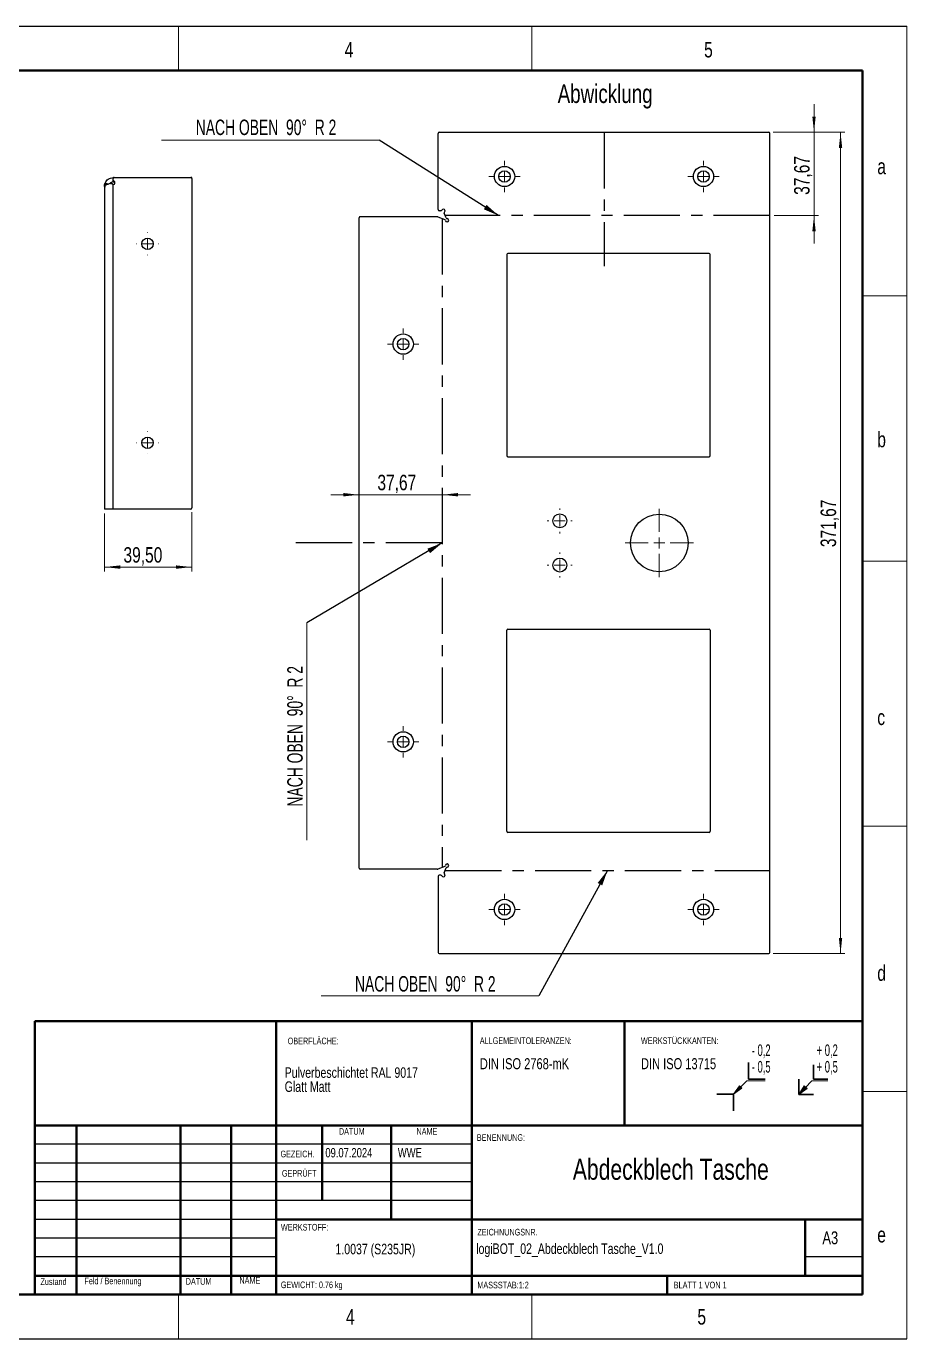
# Model space of a CAD drawing. Header units: millimetres. Extents: x 0 to 420, y 0 to 297.
# Drawn here: x 220.8 to 420, y 0 to 297 of the extents above; entities that cross this region are included whole.
import ezdxf

# ---------------------------------------------------------------- set-up
doc = ezdxf.new("R2010")
doc.units = ezdxf.units.MM
doc.header["$PDSIZE"] = -1
doc.linetypes.add('CENTERX2', pattern=[20.32, 12.7, -2.54, 2.54, -2.54])
doc.styles.add('SLDTEXTSTYLE0', font='TXT', dxfattribs={"width": 0.605})
doc.styles.add('SLDTEXTSTYLE1', font='TXT', dxfattribs={"width": 0.75})
doc.styles.add('SLDTEXTSTYLE2', font='TXT', dxfattribs={"width": 0.692308})
doc.styles.add('SLDTEXTSTYLE3', font='TXT', dxfattribs={"width": 0.671053})
doc.dimstyles.new('SLDDIMSTYLE0', dxfattribs={"dimtxt": 3.5, "dimasz": 3.556, "dimexe": 0, "dimexo": 0.0625, "dimgap": 0.875, "dimtad": 1, "dimlfac": 2, "dimrnd": 1e-09, "dimzin": 12, "dimdsep": 46, "dimtxsty": 'SLDTEXTSTYLE1', "dimsah": 1, "dimcen": 0.09, "dimadec": 0, "dimazin": 3, "dimtfac": 1, "dimtofl": 0, "dimtmove": 0, "dimatfit": 3, "dimfxl": 1, "dimfrac": 2, "dimtolj": 1, "dimtzin": 12, "dimarcsym": 0})
doc.dimstyles.new('SLDDIMSTYLE1', dxfattribs={"dimtxt": 0.18, "dimasz": 3.556, "dimexe": 0, "dimexo": 0.0625, "dimgap": 0, "dimtad": 0, "dimtih": 1, "dimtoh": 1, "dimdec": 0, "dimrnd": 1e-09, "dimzin": 0, "dimdsep": 46, "dimtxsty": 'Standard', "dimsah": 1, "dimcen": 0.09, "dimadec": 0, "dimazin": 0, "dimtfac": 3.556, "dimtdec": 0, "dimtofl": 0, "dimtmove": 0, "dimatfit": 3, "dimfxl": 1, "dimfrac": 2, "dimtolj": 1, "dimtzin": 0, "dimarcsym": 0})
doc.dimstyles.new('SLDDIMSTYLE2', dxfattribs={"dimtxt": 3.5, "dimasz": 3.556, "dimexe": 0, "dimexo": 0.0625, "dimgap": 0.875, "dimtad": 1, "dimlfac": 2, "dimrnd": 1e-09, "dimzin": 12, "dimdsep": 46, "dimtxsty": 'SLDTEXTSTYLE1', "dimsah": 1, "dimcen": 0.09, "dimadec": 0, "dimazin": 3, "dimtfac": 1, "dimtmove": 0, "dimatfit": 0, "dimfxl": 1, "dimfrac": 2, "dimtolj": 1, "dimtzin": 12, "dimarcsym": 0})

# ---------------------------------------------------------------- blocks, each defined once
blk = doc.blocks.new('SW_NOTE_0')
at = {"color": 0, "linetype": 'Continuous', "lineweight": 0, "insert": (0, 4.51), "char_height": 3.5, "attachment_point": 1, "style": 'SLDTEXTSTYLE0'}
blk.add_mtext('+ 0,5', dxfattribs=at)
blk = doc.blocks.new('SW_NOTE_0_1')
at = {"color": 0, "linetype": 'Continuous', "lineweight": 0, "insert": (0, 4.51), "char_height": 3.5, "attachment_point": 1, "style": 'SLDTEXTSTYLE0'}
blk.add_mtext('+ 0,2', dxfattribs=at)
blk = doc.blocks.new('SW_NOTE_0_2')
at = {"color": 0, "linetype": 'Continuous', "lineweight": 0, "insert": (0, 4.51), "char_height": 3.5, "attachment_point": 1, "style": 'SLDTEXTSTYLE0'}
blk.add_mtext('- 0,2', dxfattribs=at)
blk = doc.blocks.new('SW_NOTE_0_3')
at = {"color": 0, "linetype": 'Continuous', "lineweight": 0, "insert": (0, 4.51), "char_height": 3.5, "attachment_point": 1, "style": 'SLDTEXTSTYLE0'}
blk.add_mtext('- 0,5', dxfattribs=at)
blk = doc.blocks.new('Block3')
at = {"linetype": 'Continuous'}
for points in [[(735.45, 277.8), (737.92, 279.57), (737.22, 280.27)], [(755.16, 277.71), (757.62, 279.47), (756.78, 280.26)]]:
    blk.add_hatch(color=7, dxfattribs=at).paths.add_polyline_path(points, flags=0)
at = {"color": 7, "linetype": 'Continuous', "lineweight": 35}
for p, q in [((739.95, 287.3), (739.95, 282.3)), ((759.52, 286.66), (759.52, 282.3)), ((739.95, 282.3), (744.95, 282.3)), ((755.16, 277.71), (755.16, 282.3)), ((759.52, 282.3), (763.89, 282.3)), ((730.45, 277.8), (735.45, 277.8)), ((735.45, 277.8), (735.45, 272.8)), ((759.52, 277.71), (755.16, 277.71))]:
    blk.add_line(p, q, dxfattribs=at)
at = {"color": 7, "linetype": 'Continuous', "lineweight": 18}
for p, q in [((735.45, 277.8), (739.45, 281.8)), ((739.45, 281.8), (744.95, 281.8)), ((755.16, 277.71), (759.02, 281.8)), ((759.02, 281.8), (763.89, 281.8)), ((735.45, 277.8), (737.22, 280.27)), ((735.45, 277.8), (737.92, 279.57)), ((737.22, 280.27), (737.92, 279.57)), ((755.16, 277.71), (756.78, 280.26)), ((755.16, 277.71), (757.62, 279.47)), ((756.78, 280.26), (757.62, 279.47))]:
    blk.add_line(p, q, dxfattribs=at)
at = {"color": 7, "linetype": 'Continuous', "lineweight": 0}
for p in [(737.57, 279.92), (757.2, 279.87)]:
    blk.add_point(p, dxfattribs=at)
for name, p in [('SW_NOTE_0_2', (740.95, 288.28)), ('SW_NOTE_0_1', (760.52, 288.29)), ('SW_NOTE_0_3', (740.95, 283.28)), ('SW_NOTE_0', (760.52, 283.29))]:
    blk.add_blockref(name, p, dxfattribs=at)
blk = doc.blocks.new('SW_NOTE_0_4')
at = {"color": 0, "linetype": 'Continuous', "lineweight": 0, "attachment_point": 1, "style": 'SLDTEXTSTYLE1'}
for s, insert, char_height in [('ALLGEMEINTOLERANZEN:', (0, 1.93), 1.5), ('DIN ISO 2768-mK', (0, -2.78), 2.5)]:
    blk.add_mtext(s, dxfattribs=dict(at, insert=insert, char_height=char_height))
blk = doc.blocks.new('SW_NOTE_0_5')
at = {"color": 0, "linetype": 'Continuous', "lineweight": 0, "attachment_point": 1, "style": 'SLDTEXTSTYLE1'}
for s, insert, char_height in [('WERKSTÜCKKANTEN:', (0, 1.93), 1.5), ('DIN ISO 13715', (0, -2.78), 2.5)]:
    blk.add_mtext(s, dxfattribs=dict(at, insert=insert, char_height=char_height))
blk = doc.blocks.new('SW_NOTE_0_6')
at = {"color": 0, "linetype": 'Continuous', "lineweight": 0, "attachment_point": 1, "style": 'SLDTEXTSTYLE1'}
for s, insert, char_height in [('Pulverbeschichtet RAL 9017', (0, 3.07), 2.3813), ('Glatt Matt', (0, -0.11), 2.381)]:
    blk.add_mtext(s, dxfattribs=dict(at, insert=insert, char_height=char_height))
blk = doc.blocks.new('_D_3')
at = {"color": 7, "linetype": 'Continuous', "lineweight": 0}
for p, q in [((238.5, 186.76), (238.5, 173.62)), ((258.25, 187.01), (258.25, 173.62)), ((238.5, 174.62), (258.25, 174.62))]:
    blk.add_line(p, q, dxfattribs=at)
at = {"color": 7, "linetype": 'Continuous', "lineweight": 18}
for points in [[(238.5, 174.62), (242.06, 174.24), (242.06, 175)], [(258.25, 174.62), (254.7, 175), (254.7, 174.24)]]:
    blk.add_solid(points, dxfattribs=at)
at = {"color": 7, "linetype": 'Continuous', "lineweight": 18, "insert": (242.81, 179.13), "char_height": 3.5, "attachment_point": 1, "style": 'SLDTEXTSTYLE1'}
blk.add_mtext('39,50', dxfattribs=at)
blk = doc.blocks.new('SW_CENTERMARKSYMBOL_4')
at = {"color": 0, "linetype": 'Continuous', "lineweight": 18}
for p, q in [((-2.5, 0), (-2.545, 0)), ((0, 0), (-1.25, 0)), ((0, 2.5), (0, 2.545)), ((0, 0), (0, 1.25)), ((0, 0), (0, -1.25)), ((0, 0), (1.25, 0)), ((2.5, 0), (2.545, 0)), ((0, -2.5), (0, -2.545))]:
    blk.add_line(p, q, dxfattribs=at)
blk = doc.blocks.new('SW_CENTERMARKSYMBOL_5')
at = {"color": 0, "linetype": 'Continuous', "lineweight": 18}
for p, q in [((-2.5, 0), (-2.545, 0)), ((0, 0), (-1.25, 0)), ((0, 2.5), (0, 2.545)), ((0, 0), (0, 1.25)), ((0, 0), (0, -1.25)), ((0, 0), (1.25, 0)), ((2.5, 0), (2.545, 0)), ((0, -2.5), (0, -2.545))]:
    blk.add_line(p, q, dxfattribs=at)
blk = doc.blocks.new('_D_4')
at = {"color": 7, "linetype": 'Continuous', "lineweight": 0}
for p, q in [((296.08, 190.99), (289.73, 190.99)), ((314.92, 190.99), (296.08, 190.99)), ((314.92, 190.99), (321.27, 190.99))]:
    blk.add_line(p, q, dxfattribs=at)
at = {"color": 7, "linetype": 'Continuous', "lineweight": 18}
for points in [[(296.08, 190.99), (292.53, 191.38), (292.53, 190.61)], [(314.92, 190.99), (318.47, 190.61), (318.47, 191.38)]]:
    blk.add_solid(points, dxfattribs=at)
at = {"color": 7, "linetype": 'Continuous', "lineweight": 18, "insert": (300.24, 195.51), "char_height": 3.5, "attachment_point": 1, "style": 'SLDTEXTSTYLE1'}
blk.add_mtext('37,67', dxfattribs=at)
blk = doc.blocks.new('_D_5')
at = {"color": 7, "linetype": 'Continuous', "lineweight": 0}
for p, q in [((399, 273), (399, 279.35)), ((389.75, 273), (400, 273)), ((399, 273), (399, 254.17)), ((390, 254.17), (400, 254.17)), ((399, 254.17), (399, 247.82))]:
    blk.add_line(p, q, dxfattribs=at)
at = {"color": 7, "linetype": 'Continuous', "lineweight": 18}
for points in [[(399, 273), (399.38, 276.56), (398.62, 276.56)], [(399, 254.17), (398.62, 250.61), (399.38, 250.61)]]:
    blk.add_solid(points, dxfattribs=at)
at = {"color": 7, "linetype": 'Continuous', "lineweight": 18, "insert": (394.49, 258.84), "char_height": 3.5, "attachment_point": 1, "rotation": 90, "style": 'SLDTEXTSTYLE1'}
blk.add_mtext('37,67', dxfattribs=at)
blk = doc.blocks.new('_D_6')
at = {"color": 7, "linetype": 'Continuous', "lineweight": 0}
for p, q in [((389.75, 273), (406, 273)), ((405, 273), (405, 87.16)), ((389.75, 87.16), (406, 87.16))]:
    blk.add_line(p, q, dxfattribs=at)
at = {"color": 7, "linetype": 'Continuous', "lineweight": 18}
for points in [[(405, 273), (404.62, 269.44), (405.38, 269.44)], [(405, 87.16), (405.38, 90.72), (404.62, 90.72)]]:
    blk.add_solid(points, dxfattribs=at)
at = {"color": 7, "linetype": 'Continuous', "lineweight": 18, "insert": (400.49, 179.14), "char_height": 3.5, "attachment_point": 1, "rotation": 90, "style": 'SLDTEXTSTYLE1'}
blk.add_mtext('371,67', dxfattribs=at)
blk = doc.blocks.new('SW_NOTE_0_7')
at = {"color": 0, "linetype": 'Continuous', "lineweight": 0}
blk.add_line((-49.22, 0), (0, 0), dxfattribs=at)
at = {"color": 0, "linetype": 'Continuous', "lineweight": 0, "insert": (-25.65, 4.47), "char_height": 3.5, "attachment_point": 2, "style": 'SLDTEXTSTYLE3'}
blk.add_mtext('NACH OBEN  90°  R 2', dxfattribs=at)
blk = doc.blocks.new('SW_NOTE_0_8')
at = {"color": 0, "linetype": 'Continuous', "lineweight": 0}
blk.add_line((0, -49.22), (0, 0), dxfattribs=at)
at = {"color": 0, "linetype": 'Continuous', "lineweight": 0, "insert": (-4.45, -25.69), "char_height": 3.5, "attachment_point": 2, "rotation": 90, "style": 'SLDTEXTSTYLE3'}
blk.add_mtext('NACH OBEN  90°  R 2', dxfattribs=at)
blk = doc.blocks.new('SW_NOTE_0_9')
at = {"color": 0, "linetype": 'Continuous', "lineweight": 0}
blk.add_line((-49.22, 0), (0, 0), dxfattribs=at)
at = {"color": 0, "linetype": 'Continuous', "lineweight": 0, "insert": (-25.61, 4.62), "char_height": 3.5, "attachment_point": 2, "style": 'SLDTEXTSTYLE3'}
blk.add_mtext('NACH OBEN  90°  R 2', dxfattribs=at)
blk = doc.blocks.new('SW_CENTERMARKSYMBOL_6')
at = {"color": 0, "linetype": 'Continuous', "lineweight": 18}
for p, q in [((0, 2.5), (0, 7.75)), ((-2.5, 0), (-7.75, 0)), ((0, 0), (-1.25, 0)), ((0, 0), (0, 1.25)), ((0, 0), (0, -1.25)), ((0, 0), (1.25, 0)), ((2.5, 0), (7.75, 0)), ((0, -2.5), (0, -7.75))]:
    blk.add_line(p, q, dxfattribs=at)
blk = doc.blocks.new('SW_CENTERMARKSYMBOL_7')
at = {"color": 0, "linetype": 'Continuous', "lineweight": 18}
for p, q in [((-2.5, 0), (-2.825, 0)), ((0, 0), (-1.25, 0)), ((0, 2.5), (0, 2.825)), ((0, 0), (0, 1.25)), ((0, 0), (0, -1.25)), ((0, 0), (1.25, 0)), ((2.5, 0), (2.825, 0)), ((0, -2.5), (0, -2.825))]:
    blk.add_line(p, q, dxfattribs=at)
blk = doc.blocks.new('SW_CENTERMARKSYMBOL_8')
at = {"color": 0, "linetype": 'Continuous', "lineweight": 18}
for p, q in [((-2.5, 0), (-2.825, 0)), ((0, 0), (-1.25, 0)), ((0, 2.5), (0, 2.825)), ((0, 0), (0, 1.25)), ((0, 0), (0, -1.25)), ((0, 0), (1.25, 0)), ((2.5, 0), (2.825, 0)), ((0, -2.5), (0, -2.825))]:
    blk.add_line(p, q, dxfattribs=at)
blk = doc.blocks.new('SW_CENTERMARKSYMBOL_9')
at = {"color": 0, "linetype": 'Continuous', "lineweight": 18}
for p, q in [((0, 2.5), (0, 3.545)), ((-2.5, 0), (-3.545, 0)), ((0, 0), (-1.25, 0)), ((0, 0), (0, 1.25)), ((0, 0), (0, -1.25)), ((0, 0), (1.25, 0)), ((2.5, 0), (3.545, 0)), ((0, -2.5), (0, -3.545))]:
    blk.add_line(p, q, dxfattribs=at)
blk = doc.blocks.new('SW_CENTERMARKSYMBOL_10')
at = {"color": 0, "linetype": 'Continuous', "lineweight": 18}
for p, q in [((0, 2.5), (0, 3.545)), ((-2.5, 0), (-3.545, 0)), ((0, 0), (-1.25, 0)), ((0, 0), (0, 1.25)), ((0, 0), (0, -1.25)), ((0, 0), (1.25, 0)), ((2.5, 0), (3.545, 0)), ((0, -2.5), (0, -3.545))]:
    blk.add_line(p, q, dxfattribs=at)
blk = doc.blocks.new('SW_CENTERMARKSYMBOL_11')
at = {"color": 0, "linetype": 'Continuous', "lineweight": 18}
for p, q in [((0, 2.5), (0, 3.545)), ((-2.5, 0), (-3.545, 0)), ((0, 0), (-1.25, 0)), ((0, 0), (0, 1.25)), ((0, 0), (0, -1.25)), ((0, 0), (1.25, 0)), ((2.5, 0), (3.545, 0)), ((0, -2.5), (0, -3.545))]:
    blk.add_line(p, q, dxfattribs=at)
blk = doc.blocks.new('SW_CENTERMARKSYMBOL_12')
at = {"color": 0, "linetype": 'Continuous', "lineweight": 18}
for p, q in [((0, 2.5), (0, 3.545)), ((-2.5, 0), (-3.545, 0)), ((0, 0), (-1.25, 0)), ((0, 0), (0, 1.25)), ((0, 0), (0, -1.25)), ((0, 0), (1.25, 0)), ((2.5, 0), (3.545, 0)), ((0, -2.5), (0, -3.545))]:
    blk.add_line(p, q, dxfattribs=at)
blk = doc.blocks.new('SW_CENTERMARKSYMBOL_13')
at = {"color": 0, "linetype": 'Continuous', "lineweight": 18}
for p, q in [((0, 2.5), (0, 3.545)), ((-2.5, 0), (-3.545, 0)), ((0, 0), (-1.25, 0)), ((0, 0), (0, 1.25)), ((0, 0), (0, -1.25)), ((0, 0), (1.25, 0)), ((2.5, 0), (3.545, 0)), ((0, -2.5), (0, -3.545))]:
    blk.add_line(p, q, dxfattribs=at)
blk = doc.blocks.new('SW_CENTERMARKSYMBOL_14')
at = {"color": 0, "linetype": 'Continuous', "lineweight": 18}
for p, q in [((0, 2.5), (0, 3.545)), ((-2.5, 0), (-3.545, 0)), ((0, 0), (-1.25, 0)), ((0, 0), (0, 1.25)), ((0, 0), (0, -1.25)), ((0, 0), (1.25, 0)), ((2.5, 0), (3.545, 0)), ((0, -2.5), (0, -3.545))]:
    blk.add_line(p, q, dxfattribs=at)

msp = doc.modelspace()

# ---------------------------------------------------------------- linework, layer by layer
at = {"color": 7, "linetype": 'Continuous', "lineweight": 25}
for p, q in [((0.004, 296.9917), (419.9752, 296.9917)), ((314.0004, 255.5002), (314.0004, 272.7502)), ((314.2504, 273.0002), (388.7504, 273.0002)), ((389.0004, 87.4148), (389.0004, 272.7502)), ((239.3128, 261.2437), (238.6532, 261.5133)), ((240.2022, 261.3804), (239.9031, 261.3801)), ((240.4734, 261.7561), (240.4423, 262.7556)), ((240.5503, 262.7566), (240.5045, 262.7566)), ((240.5045, 262.7566), (240.5045, 262.5642)), ((240.5045, 262.1526), (240.5045, 262.5066)), ((240.5045, 262.095), (240.5045, 261.7566)), ((240.5045, 261.7566), (240.5503, 261.7566)), ((240.5503, 262.6509), (240.5503, 262.7566)), ((240.5503, 262.7566), (240.7545, 262.7566)), ((240.5503, 261.7566), (240.5503, 262.0083)), ((240.5503, 261.7566), (240.8352, 261.7566)), ((240.7545, 262.7566), (258.0045, 262.7566)), ((258.2545, 262.7566), (258.0045, 262.7566)), ((258.2545, 262.5066), (258.2545, 262.7566)), ((258.2545, 262.5066), (258.2545, 188.0066)), ((238.5045, 260.7566), (238.5045, 260.3816)), ((238.5045, 260.3816), (238.5045, 187.7566)), ((239.0642, 261.1574), (238.5777, 261.2928)), ((240.3115, 261.3175), (240.1184, 261.3175)), ((240.5045, 187.7566), (240.5045, 261.2048)), ((296.0827, 106.5093), (296.0827, 253.6558)), ((313.7869, 253.9058), (296.3327, 253.9058)), ((313.8756, 253.8895), (315.4649, 253.2859)), ((314.6044, 255.2502), (314.2504, 255.2502)), ((315.7971, 253.618), (315.3806, 254.7147)), ((329.5004, 245.3325), (329.5004, 199.8325)), ((375.2504, 245.5825), (329.7504, 245.5825)), ((375.5004, 199.8325), (375.5004, 245.3325)), ((329.7504, 199.5825), (375.2504, 199.5825)), ((240.5045, 187.7566), (238.5045, 187.7566)), ((258.0045, 187.7566), (240.5045, 187.7566)), ((329.7504, 160.5825), (375.2504, 160.5825)), ((329.5004, 114.8325), (329.5004, 160.3325)), ((375.5004, 160.3325), (375.5004, 114.8325)), ((375.2504, 114.5825), (329.7504, 114.5825)), ((313.7869, 106.2593), (296.3327, 106.2593)), ((315.4649, 106.8792), (313.8756, 106.2756)), ((314.0004, 104.6648), (314.0004, 87.4148)), ((314.6044, 104.9148), (314.2504, 104.9148)), ((315.3806, 105.4503), (315.7971, 106.547)), ((314.2504, 87.1648), (388.7504, 87.1648)), ((321.5752, 44.0237), (222.7752, 44.0237)), ((321.5752, 39.7737), (222.7752, 39.7737)), ((321.5752, 35.5237), (222.7752, 35.5237)), ((321.5752, 31.2737), (222.7752, 31.2737)), ((277.3752, 27.0237), (222.7752, 27.0237)), ((277.3752, 22.7736), (222.7752, 22.7736)), ((277.3752, 18.5237), (222.7752, 18.5237)), ((409.9752, 18.5237), (396.9752, 18.5237)), ((0.004, 0.0237), (419.9752, 0.0237))]:
    msp.add_line(p, q, dxfattribs=at)
at = {"color": 7, "linetype": 'Continuous', "lineweight": 18}
for p, q in [((255.2239, 296.9917), (255.2239, 286.9917)), ((335.1857, 296.9917), (335.1857, 286.9917)), ((419.9752, 0.0237), (419.9752, 296.9917)), ((409.9752, 235.9917), (419.9752, 235.9917)), ((409.9752, 175.9917), (419.9752, 175.9917)), ((409.9752, 115.9917), (419.9752, 115.9917)), ((409.9752, 55.9917), (419.9752, 55.9917)), ((255.2239, 10.0237), (255.2239, 0.0237)), ((335.1857, 10.0237), (335.1857, 0.0237))]:
    msp.add_line(p, q, dxfattribs=at)
at = {"color": 7, "linetype": 'Continuous', "lineweight": 50}
for p, q in [((25.004, 286.9917), (409.9752, 286.9917)), ((409.9752, 10.0237), (409.9752, 286.9917)), ((222.7752, 71.898), (409.9752, 71.898)), ((222.7752, 71.898), (222.7752, 10.0237)), ((277.3752, 10.0237), (277.3752, 71.898)), ((321.5752, 71.898), (321.5752, 10.0237)), ((356.1668, 71.898), (356.1668, 48.2737)), ((409.9752, 71.898), (409.9752, 10.0237)), ((409.9752, 48.2737), (222.7752, 48.2737)), ((232.1767, 48.2737), (232.1767, 10.0237)), ((255.6679, 48.2737), (255.6679, 10.0237)), ((267.1741, 48.2737), (267.1741, 10.0237)), ((287.7752, 31.2737), (287.7752, 48.2737)), ((303.3752, 48.2737), (303.3752, 27.0237)), ((277.3752, 27.0237), (409.9752, 27.0237)), ((396.9752, 14.2737), (396.9752, 27.0237)), ((222.7752, 14.2737), (409.9752, 14.2737)), ((365.7752, 10.0237), (365.7752, 14.2737)), ((25.004, 10.0237), (409.9752, 10.0237))]:
    msp.add_line(p, q, dxfattribs=at)
at = {"color": 7, "linetype": 'CENTERX2'}
for p, q in [((351.5004, 273.0002), (351.5004, 242.6884)), ((314.9166, 253.4941), (314.9166, 106.6709)), ((389.0004, 254.1664), (315.5888, 254.1664)), ((314.8327, 180.0825), (280.5422, 180.0825)), ((315.5888, 105.9987), (389.0004, 105.9987))]:
    msp.add_line(p, q, dxfattribs=at)
at = {"color": 7, "linetype": 'Continuous', "lineweight": 25}
for centre, radius in [((329.0004, 263.0002), 2.295), ((374.0004, 263.0002), 2.295), ((329.0004, 263.0002), 1.295), ((374.0004, 263.0002), 1.295), ((248.2545, 247.7566), 1.295), ((306.0827, 225.0825), 2.295), ((306.0827, 225.0825), 1.295), ((248.2545, 202.7566), 1.295), ((341.5004, 185.0825), 1.575), ((364.0004, 180.0825), 6.5), ((341.5004, 175.0825), 1.575), ((306.0827, 135.0825), 2.295), ((306.0827, 135.0825), 1.295), ((329.0004, 97.1648), 2.295), ((329.0004, 97.1648), 1.295), ((374.0004, 97.1648), 2.295), ((374.0004, 97.1648), 1.295)]:
    msp.add_circle(centre, radius, dxfattribs=at)
for centre, radius, start, end in [((314.2504, 272.7502), 0.25, 90, 180), ((388.7504, 272.7502), 0.25, 0, 90), ((240.7545, 262.5066), 0.25, 90, 180), ((240.7545, 262.1526), 0.25, 180, 246.421822), ((240.5045, 261.5798), 0.375, 270, 66.421822), ((258.0045, 262.5066), 0.25, 0, 90), ((314.2504, 255.5002), 0.25, 180, 270), ((314.6044, 255.5002), 0.25, 270, 336.421822), ((315.1772, 255.2502), 0.375, 314.373367, 156.421822), ((296.3327, 253.6558), 0.25, 90, 180), ((313.7869, 253.6558), 0.25, 69.204811, 90), ((315.6143, 254.8035), 0.25, 134.373367, 200.795189), ((315.3762, 253.0522), 0.25, 2.782989, 69.204811), ((316.0004, 253.0825), 0.375, 182.782989, 87.217011), ((316.0308, 253.7068), 0.25, 200.795189, 267.217011), ((329.7504, 245.3325), 0.25, 90, 180), ((375.2504, 245.3325), 0.25, 0, 90), ((329.7504, 199.8325), 0.25, 180, 270), ((375.2504, 199.8325), 0.25, 270, 0), ((258.0045, 188.0066), 0.25, 270, 0), ((329.7504, 160.3325), 0.25, 90, 180), ((375.2504, 160.3325), 0.25, 0, 90), ((329.7504, 114.8325), 0.25, 180, 270), ((375.2504, 114.8325), 0.25, 270, 0), ((315.3762, 107.1129), 0.25, 290.795189, 357.217011), ((316.0004, 107.0825), 0.375, 272.782989, 177.217011), ((296.3327, 106.5093), 0.25, 180, 270), ((313.7869, 106.5093), 0.25, 270, 290.795189), ((314.2504, 104.6648), 0.25, 90, 180), ((314.6044, 104.6648), 0.25, 23.578178, 90), ((315.1772, 104.9148), 0.375, 203.578178, 45.626633), ((315.6143, 105.3616), 0.25, 159.204811, 225.626633), ((316.0308, 106.4583), 0.25, 92.782989, 159.204811), ((314.2504, 87.4148), 0.25, 180, 270), ((388.7504, 87.4148), 0.25, 270, 0)]:
    msp.add_arc(centre, radius, start, end, dxfattribs=at)
for points, knots in [([(238.5777, 261.2928), (238.58, 261.3012), (238.5863, 261.3241), (238.6098, 261.3983), (238.6271, 261.4494), (238.6532, 261.5133)], [0, 0, 0, 0, 0.5, 0.5, 1, 1, 1, 1]), ([(238.6532, 261.5133), (238.7258, 261.691), (238.8242, 261.8581), (239.0644, 262.1576), (239.2061, 262.2899), (239.5215, 262.5089), (239.695, 262.5955), (240.0595, 262.7159), (240.2505, 262.7496), (240.4423, 262.7556)], [0, 0, 0, 0, 0.25, 0.25, 0.5, 0.5, 0.75, 0.75, 1, 1, 1, 1]), ([(239.7477, 261.3764), (239.5025, 261.307), (239.2776, 261.2376), (238.903, 261.0988), (238.7534, 261.0294), (238.6532, 260.9599)], [0, 0, 0, 0, 0.5, 0.5, 1, 1, 1, 1]), ([(240.4734, 261.7561), (240.3295, 261.7516), (240.1867, 261.7156), (239.9291, 261.587), (239.8144, 261.4945), (239.7244, 261.3822)], [0, 0, 0, 0, 0.5, 0.5, 1, 1, 1, 1]), ([(240.2058, 261.378), (240.2141, 261.3771), (240.2382, 261.3743), (240.2765, 261.3543), (240.2996, 261.33), (240.3115, 261.3175)], [0, 0, 0, 0, 0.20511316, 0.59505161, 1, 1, 1, 1]), ([(238.5045, 260.7566), (238.5045, 260.908), (238.5208, 261.0252), (238.5394, 261.1291), (238.543, 261.1477), (238.5473, 261.1685), (238.5482, 261.1725), (238.5499, 261.1803), (238.5505, 261.1832), (238.5525, 261.1922), (238.5539, 261.1985), (238.5613, 261.2308), (238.5686, 261.2601), (238.5777, 261.2928)], [0, 0, 0, 0, 0.5, 0.5, 0.625, 0.625, 0.65625, 0.65625, 0.6875, 0.6875, 0.75, 0.75, 1, 1, 1, 1]), ([(238.5777, 260.7384), (238.5752, 260.6386), (238.5606, 260.559), (238.5253, 260.4401), (238.5045, 260.4008), (238.5045, 260.3816)], [0, 0, 0, 0, 0.5, 0.5, 1, 1, 1, 1])]:
    msp.add_open_spline(points, degree=3, knots=knots, dxfattribs=at)
for points in [[(240.1184, 261.3175), (240.0277, 261.3732), (239.9013, 261.3929), (239.7477, 261.3764)], [(240.4423, 262.7556), (240.463, 262.7562), (240.4838, 262.7566), (240.5045, 262.7566)], [(240.5045, 261.7566), (240.4941, 261.7566), (240.4838, 261.7564), (240.4734, 261.7561)], [(238.6532, 260.9599), (238.6187, 260.9331), (238.595, 260.8592), (238.5777, 260.7384)], [(240.5045, 261.2048), (240.4071, 261.2057), (240.2768, 261.2433), (240.1184, 261.3175)]]:
    msp.add_open_spline(points, degree=3, dxfattribs=at)
at = {"color": 7, "linetype": 'Continuous'}
for p in [(329.0004, 263.0002), (374.0004, 263.0002), (306.0827, 225.0825), (306.0827, 135.0825)]:
    msp.add_point(p, dxfattribs=at)

# ---------------------------------------------------------------- block references
at = {"color": 7, "linetype": 'Continuous', "lineweight": 0}
for name, p in [('SW_NOTE_0_9', (300.657, 271.2524)), ('SW_CENTERMARKSYMBOL_14', (329.0004, 263.0002)), ('SW_CENTERMARKSYMBOL_13', (374.0004, 263.0002)), ('SW_CENTERMARKSYMBOL_5', (248.2545, 247.7566)), ('SW_CENTERMARKSYMBOL_12', (306.0827, 225.0825)), ('SW_CENTERMARKSYMBOL_4', (248.2545, 202.7566)), ('SW_CENTERMARKSYMBOL_7', (341.5004, 185.0825)), ('SW_CENTERMARKSYMBOL_6', (364.0004, 180.0825)), ('SW_CENTERMARKSYMBOL_8', (341.5004, 175.0825)), ('SW_NOTE_0_8', (284.2957, 162.0237)), ('SW_CENTERMARKSYMBOL_11', (306.0827, 135.0825)), ('SW_CENTERMARKSYMBOL_10', (329.0004, 97.1648)), ('SW_CENTERMARKSYMBOL_9', (374.0004, 97.1648)), ('SW_NOTE_0_7', (336.7192, 77.6123)), ('SW_NOTE_0_5', (359.8541, 66.2846)), ('SW_NOTE_0_4', (323.4068, 66.2846)), ('SW_NOTE_0_6', (279.2688, 58.3704))]:
    msp.add_blockref(name, p, dxfattribs=at)
at = {"color": 7, "linetype": 'Continuous', "xscale": 0.75, "yscale": 0.75, "zscale": 0.75}
msp.add_blockref('Block3', (-170.7865, -152.9741), dxfattribs=at)

# ---------------------------------------------------------------- texts
at = {"color": 7, "linetype": 'Continuous', "lineweight": 0}
for s, insert, char_height, attachment_point, style in [('4', (292.8363, 293.4361), 3.5, 1, 'SLDTEXTSTYLE1'), ('5', (374.1455, 293.4361), 3.5, 1, 'SLDTEXTSTYLE1'), ('Abwicklung', (341.021, 283.8612), 4.23333, 1, 'SLDTEXTSTYLE1'), ('a', (413.3154, 267.0172), 3.5, 1, 'SLDTEXTSTYLE1'), ('b', (413.3154, 205.2313), 3.5, 1, 'SLDTEXTSTYLE1'), ('c', (413.3154, 142.3739), 3.5, 1, 'SLDTEXTSTYLE1'), ('d', (413.3154, 84.5165), 3.5, 1, 'SLDTEXTSTYLE1'), ('OBERFLÄCHE:', (279.9514, 68.1513), 1.5, 1, 'SLDTEXTSTYLE1'), ('DATUM', (291.5359, 47.6934), 1.5, 1, 'SLDTEXTSTYLE1'), ('NAME', (309.0842, 47.6934), 1.5, 1, 'SLDTEXTSTYLE1'), ('BENENNUNG:', (322.7314, 46.302), 1.5, 1, 'SLDTEXTSTYLE1'), ('GEZEICH.', (278.3163, 42.5842), 1.5, 1, 'SLDTEXTSTYLE1'), ('09.07.2024', (288.4721, 43.1725), 2.11667, 1, 'SLDTEXTSTYLE1'), ('WWE', (304.8685, 43.1823), 2.11667, 1, 'SLDTEXTSTYLE1'), ('Abdeckblech Tasche', (366.6158, 40.7561), 4.7625, 2, 'SLDTEXTSTYLE1'), ('GEPRÜFT', (278.6398, 38.1992), 1.5, 1, 'SLDTEXTSTYLE1'), ('WERKSTOFF:', (278.4211, 26.0097), 1.5, 1, 'SLDTEXTSTYLE1'), ('ZEICHNUNGSNR.', (322.8492, 24.8923), 1.5, 1, 'SLDTEXTSTYLE1'), ('A3', (400.8962, 24.3241), 2.91042, 1, 'SLDTEXTSTYLE1'), ('e', (413.3154, 25.3074), 3.5, 1, 'SLDTEXTSTYLE1'), ('1.0037 (S235JR)', (299.7839, 21.5092), 2.38125, 2, 'SLDTEXTSTYLE1'), ('logiBOT_02_Abdeckblech Tasche_V1.0', (322.5884, 21.5979), 2.38125, 1, 'SLDTEXTSTYLE1'), ('Zustand', (224.0353, 13.6913), 1.5, 1, 'SLDTEXTSTYLE1'), ('Feld / Benennung', (233.9724, 13.8498), 1.5, 1, 'SLDTEXTSTYLE1'), ('DATUM', (256.885, 13.7448), 1.5, 1, 'SLDTEXTSTYLE1'), ('NAME', (269.0348, 13.9992), 1.5, 1, 'SLDTEXTSTYLE1'), ('GEWICHT: 0.76 kg', (278.393, 12.973), 1.4986, 1, 'SLDTEXTSTYLE1'), ('MASSSTAB:1:2', (322.8492, 12.9238), 1.5, 1, 'SLDTEXTSTYLE1'), ('BLATT 1 VON 1', (367.2535, 12.9238), 1.5, 1, 'SLDTEXTSTYLE2'), ('4', (293.1413, 6.7221), 3.5, 1, 'SLDTEXTSTYLE1'), ('5', (372.6267, 6.7221), 3.5, 1, 'SLDTEXTSTYLE1')]:
    msp.add_mtext(s, dxfattribs=dict(at, insert=insert, char_height=char_height, attachment_point=attachment_point, style=style))

# ---------------------------------------------------------------- dimensions: what is measured, and where the dimension line sits
at = {"color": 7, "linetype": 'Continuous', "lineweight": 18}
for base, p2, dimstyle, picture, middle in [((399.0004, 254.1664), (389.0004, 254.1664), 'SLDDIMSTYLE2', '_D_5', (399.0004, 264.6603)), ((405.0004, 87.1648), (388.7504, 87.1648), 'SLDDIMSTYLE0', '_D_6', (405.0004, 186.2562))]:
    dim = msp.add_linear_dim(base=base, p1=(388.7504, 273.0002), p2=p2, angle=90, dimstyle=dimstyle, dxfattribs=at)
    dim.commit()
    dim.dimension.update_dxf_attribs({"geometry": picture, "text_midpoint": middle, "dimtype": 160})
for base, p1, p2, dimstyle, picture, middle in [((296.0827, 190.995), (314.9166, 253.4941), (296.0827, 253.6558), 'SLDDIMSTYLE2', '_D_4', (306.054, 190.995)), ((258.2545, 174.6178), (238.5045, 187.7566), (258.2545, 188.0066), 'SLDDIMSTYLE0', '_D_3', (248.6283, 174.6178))]:
    dim = msp.add_linear_dim(base=base, p1=p1, p2=p2, dimstyle=dimstyle, dxfattribs=at)
    dim.commit()
    dim.dimension.update_dxf_attribs({"geometry": picture, "text_midpoint": middle, "dimtype": 160})

# ---------------------------------------------------------------- leaders
at = {"color": 7, "linetype": 'Continuous', "lineweight": 0}
for points in [[(327.6309, 254.1664), (300.657, 271.2524)], [(314.9166, 180.0825), (284.2957, 162.0237)], [(352.2946, 105.9987), (336.7192, 77.6123)]]:
    msp.add_leader(points, dimstyle='SLDDIMSTYLE1', dxfattribs=at)

doc.saveas('drawing.dxf')
